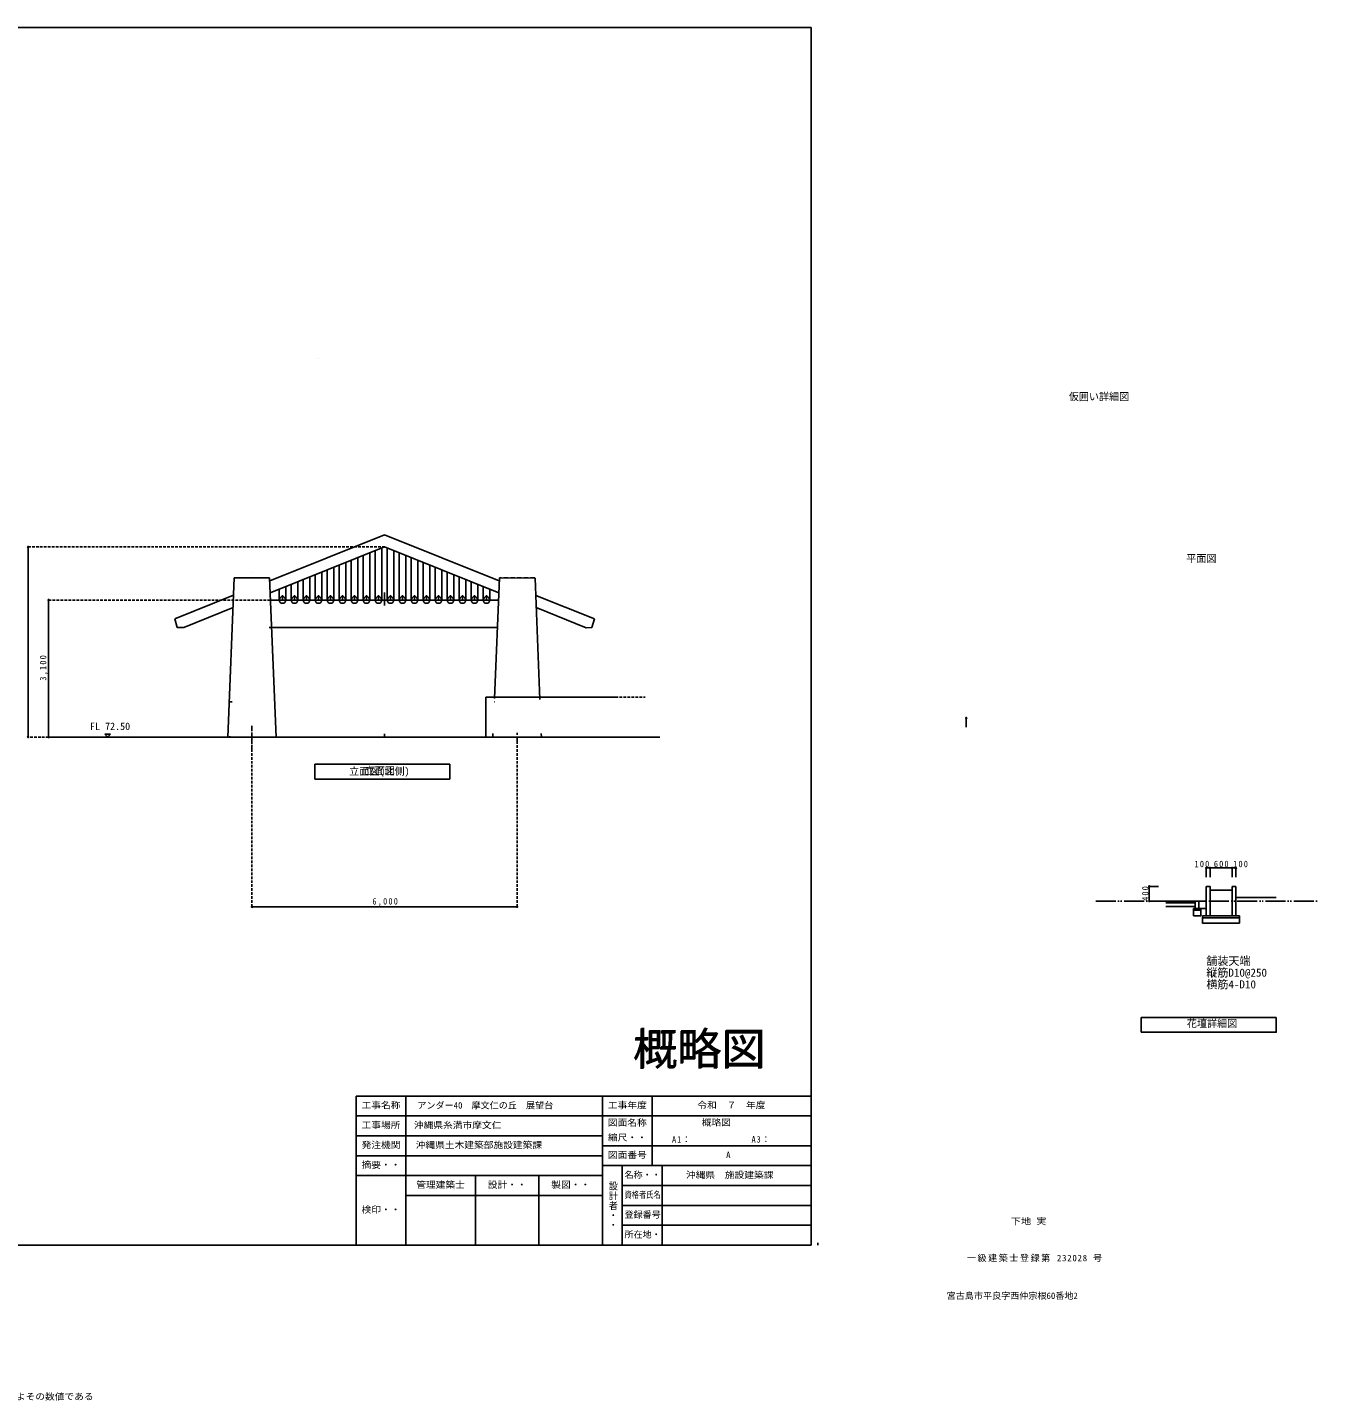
# Model space of a CAD drawing. Units: millimetres at full size, sheet at 1:50, with parts at other scales. Extents: x -203252 to 31334, y -69111 to 25373.
# Drawn here: x 2139 to 31334, y -17365 to 13700 of the extents above; entities that cross this region are included whole.
import ezdxf
from ezdxf.enums import TextEntityAlignment as Align

# ---------------------------------------------------------------- set-up
doc = ezdxf.new("R2010")
doc.units = ezdxf.units.MM
doc.header["$LTSCALE"] = 50
doc.header["$PDMODE"] = 32
doc.header["$PDSIZE"] = 25
for name, pattern in [('DASHED1', [1.8, 1.2, -0.6]), ('DASHED2', [3, 2, -1]), ('DOUBLE_CHAIN2', [12.8, 9, -1, 0.6, -0.6, 0.6, -1])]:
    doc.linetypes.add(name, pattern=pattern)
for name, color, linetype in [('2-A', 7, 'Continuous'), ('6-1', 7, 'Continuous'), ('F-1', 7, 'Continuous'), ('F-2', 7, 'Continuous')]:
    doc.layers.add(name, color=color, linetype=linetype)
doc.styles.add('@ＭＳ ゴシック', font='')
doc.styles.add('ＭＳ ゴシック', font='')
doc.styles.get('@ＭＳ ゴシック').set_extended_font_data('@MS Gothic')
doc.styles.get('ＭＳ ゴシック').set_extended_font_data('MS Gothic')

msp = doc.modelspace()

# ---------------------------------------------------------------- linework, layer by layer
at = {"layer": '2-A'}
for p, q in [((8716.13, 6205.12), (8718.62, 6206.75)), ((10220.06, 2219.75), (7622.79, 1180.92)), ((10220.06, 2219.75), (12817.32, 1180.92)), ((2152.7, -2353.48), (2152.7, 1946.52)), ((10220.06, 1946.52), (7633.99, 912.17)), ((10159.16, 746.52), (10159.16, 1922.16)), ((10202.95, 1939.34), (10202.95, 1943.99)), ((10220.06, 1941.88), (10220.06, 1946.52)), ((10220.06, 1946.52), (12806.12, 912.17)), ((10280.63, 746.52), (10280.63, 1922.29)), ((9344.73, 746.52), (9344.73, 1596.42)), ((9466.21, 746.52), (9466.21, 1645)), ((9616.21, 746.52), (9616.21, 1705)), ((9737.68, 746.52), (9737.68, 1753.58)), ((9887.68, 746.52), (9887.68, 1813.58)), ((10009.16, 746.52), (10009.16, 1862.17)), ((10430.63, 746.52), (10430.63, 1862.3)), ((10552.1, 746.52), (10552.1, 1813.71)), ((10702.1, 746.52), (10702.1, 1753.71)), ((10823.58, 746.52), (10823.58, 1705.13)), ((10973.58, 746.52), (10973.58, 1645.13)), ((11095.05, 746.52), (11095.05, 1596.55)), ((6670.06, -2353.48), (6820.06, 1246.52)), ((6820.06, 1246.52), (7620.06, 1246.52)), ((7770.06, -2353.48), (7620.06, 1246.52)), ((8530.31, 746.52), (8530.31, 1270.67)), ((8651.79, 746.52), (8651.79, 1319.26)), ((8801.79, 746.52), (8801.79, 1379.25)), ((8923.26, 746.52), (8923.26, 1427.84)), ((9073.26, 746.52), (9073.26, 1487.83)), ((9194.73, 746.52), (9194.73, 1536.42)), ((11245.05, 746.52), (11245.05, 1536.55)), ((11366.53, 746.52), (11366.53, 1487.96)), ((11516.53, 746.52), (11516.53, 1427.97)), ((11638, 746.52), (11638, 1379.38)), ((11788, 746.52), (11788, 1319.39)), ((11909.47, 746.52), (11909.47, 1270.8)), ((12706.5, -1478.79), (12820.06, 1246.52)), ((12820.06, 1246.52), (13625.81, 1241.78)), ((7837.36, 746.52), (7837.36, 993.51)), ((7987.36, 746.52), (7987.36, 1053.51)), ((8108.84, 746.52), (8108.84, 1102.09)), ((8258.84, 746.52), (8258.84, 1162.09)), ((8380.31, 746.52), (8380.31, 1210.67)), ((12059.47, 746.52), (12059.47, 1210.81)), ((12180.95, 746.52), (12180.95, 1162.22)), ((12330.95, 746.52), (12330.95, 1102.22)), ((12452.42, 746.52), (12452.42, 1053.64)), ((12602.42, 746.52), (12602.42, 993.64)), ((13735.88, -1501.77), (13625.81, 1241.78)), ((2618, -2353.48), (2618, 746.52)), ((5471.23, 320.35), (6803.67, 853.29)), ((7640.89, 746.52), (12799.22, 746.52)), ((7912.36, 746.52), (7912.36, 856.18)), ((8183.84, 746.52), (8183.84, 856.18)), ((8455.31, 746.52), (8455.31, 856.18)), ((8726.79, 746.52), (8726.79, 856.18)), ((8998.26, 746.52), (8998.26, 856.18)), ((9269.73, 746.52), (9269.73, 856.18)), ((9541.21, 746.52), (9541.21, 856.18)), ((9812.68, 746.52), (9812.68, 856.18)), ((10084.16, 746.52), (10084.16, 856.18)), ((10220.06, 622.16), (10220.06, 916.51)), ((10220.06, 746.52), (10220.06, 753.34)), ((10355.63, 746.52), (10355.63, 856.18)), ((10627.1, 746.52), (10627.1, 856.18)), ((10898.58, 746.52), (10898.58, 856.18)), ((11170.05, 746.52), (11170.05, 856.18)), ((11441.53, 746.52), (11441.53, 856.18)), ((11713, 746.52), (11713, 856.18)), ((11984.47, 746.52), (11984.47, 856.18)), ((12255.95, 746.52), (12255.95, 856.18)), ((12527.42, 746.52), (12527.42, 856.18)), ((14968.88, 320.35), (13641.47, 851.28)), ((5471.23, 320.35), (5529.56, 128.28)), ((5674.13, 128.28), (6792.09, 575.43)), ((14784.86, 120.73), (13652.61, 573.59)), ((14968.88, 320.35), (14910.55, 128.28)), ((5529.56, 128.02), (5529.56, 128.01)), ((12773.46, 128.28), (7666.65, 128.28)), ((14784.86, 120.73), (14910.55, 128.28)), ((12515.09, -1450.91), (15461.06, -1450.91)), ((12515.09, -1450.91), (12515.09, -1686.3)), ((6707.09, -1553.48), (6769.48, -1553.48)), ((12515.09, -1553.48), (12515.09, -2350.91)), ((12708.41, -1553.48), (12712.3, -1553.48)), ((2618, -2353.48), (4621.48, -2353.48)), ((3865.09, -2353.48), (7557.09, -2353.48)), ((3951.22, -2353.48), (3886.98, -2289.24)), ((4015.46, -2289.24), (3886.98, -2289.24)), ((3951.22, -2353.48), (4015.46, -2289.24)), ((3966.27, -2338.42), (3976.22, -2328.48)), ((6707.09, -2353.48), (6707.19, -2344.21)), ((6707.09, -2353.48), (16452.85, -2353.48)), ((6721.48, -2365.06), (6721.48, -2334.13)), ((6721.48, -2353.48), (13721.48, -2353.48)), ((7607.09, -2353.48), (7157.09, -2353.48)), ((10220.06, -2353.48), (10220.06, -2279.68)), ((12670.06, -2353.48), (12673.29, -2275.75)), ((13721.48, -2353.48), (13807.18, -2353.48)), ((13770.06, -2353.48), (13766.93, -2275.66)), ((15579.13, -2353.48), (15821.48, -2353.48)), ((7220.06, -6195.76), (13220.06, -6195.76))]:
    msp.add_line(p, q, dxfattribs=at)
at = {"layer": '2-A', "linetype": 'DASHED1'}
for p, q in [((2152.7, 1946.52), (10220.06, 1946.52)), ((2618, 746.52), (7640.89, 746.52)), ((7609.96, 128.28), (12794.81, 128.28)), ((15448.16, -1450.91), (16118.82, -1450.91)), ((2618, -2353.48), (2152.7, -2353.48)), ((7220.06, -6195.76), (7220.06, -2353.48)), ((13220.06, -6195.76), (13220.06, -2353.48))]:
    msp.add_line(p, q, dxfattribs=at)
at = {"layer": '2-A', "linetype": 'DASHED2'}
for p, q in [((7620.06, 1246.52), (6820.06, 1246.52)), ((7220.06, 1360.36), (7220.06, 1360.44)), ((7220.06, 1239.38), (7220.06, 1256.06)), ((13620.06, 1246.52), (12820.06, 1246.52)), ((12515.09, -1450.91), (15448.16, -1450.91)), ((12515.09, -2350.91), (12515.09, -1450.91)), ((7220.06, -2353.48), (7220.06, -2059.24)), ((7220.06, -2118.56), (7220.06, -2618.56)), ((6820.06, -2353.48), (7620.06, -2353.48)), ((12820.06, -2353.48), (13620.06, -2353.48)), ((13220.06, -2456.87), (13220.06, -2257.21))]:
    msp.add_line(p, q, dxfattribs=at)
at = {"layer": '2-A'}
for points in [[(5674.13, 128.28), (5529.56, 128.28), (5529.56, 128.1)], [(6707.09, -2353.48), (7157.09, -2353.48), (6757.09, -2353.48)]]:
    msp.add_lwpolyline(points, dxfattribs=at)
for centre in [(7912.36, 746.52), (8183.84, 746.52), (8455.31, 746.52), (8726.79, 746.52), (8998.26, 746.52), (9269.73, 746.52), (9541.21, 746.52), (9812.68, 746.52), (10084.16, 746.52), (10355.63, 746.52), (10627.1, 746.52), (10898.58, 746.52), (11170.05, 746.52), (11441.53, 746.52), (11713, 746.52), (11984.47, 746.52), (12255.95, 746.52), (12527.42, 746.52)]:
    msp.add_circle(centre, 75, dxfattribs=at)
at = {"layer": '2-A', "color": 2}
for p in [(2152.7, 1946.52), (2618, 746.52), (2152.7, -2353.48), (2618, -2353.48), (7220.06, -6195.76), (13220.06, -6195.76)]:
    msp.add_point(p, dxfattribs=at)
at = {"layer": '6-1'}
for p, q in [((23384.66, -1922.49), (23384.66, -2130.82)), ((8640.09, -2967.67), (8640.09, -3303.66)), ((11695.73, -2967.67), (8640.09, -2967.67)), ((28817.25, -5315.43), (28817.25, -5523.77)), ((28817.25, -5315.43), (28900.58, -5315.43)), ((28900.58, -5315.43), (28900.58, -5523.77)), ((28900.58, -5315.43), (29400.58, -5315.43)), ((29400.58, -5315.43), (29400.58, -5523.77)), ((29400.58, -5315.43), (29483.92, -5315.43)), ((29483.92, -5315.43), (29483.92, -5523.77)), ((27525.58, -5732.1), (27733.92, -5732.1)), ((27525.58, -6065.43), (27525.58, -5732.1)), ((28817.25, -5732.1), (28817.25, -6398.77)), ((28900.58, -5815.43), (29400.58, -5815.43)), ((29400.58, -5732.1), (29483.92, -5732.1)), ((29400.58, -5732.1), (29400.58, -6398.77)), ((29483.92, -5732.1), (29483.92, -6398.77)), ((27525.58, -6065.43), (27733.92, -6065.43)), ((27900.58, -6065.43), (28567.25, -6065.43)), ((27900.58, -6107.1), (28567.25, -6107.1)), ((27900.58, -6190.43), (28567.25, -6190.43)), ((28567.25, -6065.43), (28567.25, -6232.1)), ((28567.25, -6065.43), (28817.25, -6065.43)), ((28650.58, -6065.43), (28650.58, -6232.1)), ((29483.92, -5982.1), (30400.58, -5982.1)), ((28525.58, -6232.1), (28525.58, -6398.77)), ((28525.58, -6232.1), (28692.25, -6232.1)), ((28525.58, -6273.77), (28692.25, -6273.77)), ((28525.58, -6398.77), (28692.25, -6398.77)), ((28692.25, -6232.1), (28692.25, -6398.77)), ((28692.25, -6232.1), (28817.25, -6232.1)), ((28733.92, -6398.77), (29567.25, -6398.77)), ((28733.92, -6440.43), (29567.25, -6440.43)), ((29567.25, -6398.77), (29567.25, -6565.43)), ((27342.49, -8696.38), (27342.49, -9032.37)), ((30398.13, -8696.38), (27342.49, -8696.38))]:
    msp.add_line(p, q, dxfattribs=at)
at = {"layer": '6-1', "linetype": 'DOUBLE_CHAIN2'}
msp.add_line((26317.25, -6065.43), (31334.26, -6065.43), dxfattribs=at)
at = {"layer": '6-1'}
for points in [[(8640.09, -3303.66), (11695.73, -3303.66), (11695.73, -2967.67)], [(28817.25, -5732.1), (28900.58, -5732.1), (28900.58, -6398.77)], [(28733.92, -6398.77), (28733.92, -6565.43), (29567.25, -6565.43)], [(27342.49, -9032.37), (30398.13, -9032.37), (30398.13, -8696.38)]]:
    msp.add_lwpolyline(points, dxfattribs=at)
at = {"layer": '6-1', "color": 2}
for p in [(23384.66, -1922.49), (28817.25, -5315.43), (28900.58, -5315.43), (29400.58, -5315.43), (29483.92, -5315.43), (27525.58, -5732.1), (27525.58, -6065.43)]:
    msp.add_point(p, dxfattribs=at)
at = {"layer": 'F-1'}
msp.add_line((20025, -13800), (20025, -13850), dxfattribs=at)
at = {"layer": 'F-2', "color": 6}
for p, q in [((-19125, 13700), (19875, 13700)), ((19875, 13700), (19875, -13850)), ((9575, -10475), (9575, -13850)), ((9575, -10475), (19875, -10475)), ((10700, -10475), (10700, -13850)), ((15150, -10475), (15150, -13850)), ((16275, -10475), (16275, -12050)), ((9575, -10925), (19875, -10925)), ((9575, -11375), (15150, -11375)), ((15150, -11600), (19875, -11600)), ((9575, -11825), (15150, -11825)), ((15150, -12050), (19875, -12050)), ((15600, -12050), (15600, -13850)), ((16500, -12050), (16500, -13850)), ((9575, -12275), (15150, -12275)), ((12275, -12275), (12275, -13850)), ((13712.5, -13850), (13712.5, -12275)), ((10700, -12725), (15150, -12725)), ((15600, -12500), (19875, -12500)), ((15600, -12950), (19875, -12950)), ((15600, -13400), (19875, -13400)), ((-19125, -13850), (19875, -13850))]:
    msp.add_line(p, q, dxfattribs=at)

# ---------------------------------------------------------------- texts
at = {"layer": '2-A', "color": 2, "style": 'ＭＳ ゴシック'}
for p in [(15837.35, -10002.51), (15855.71, -9985.56)]:
    msp.add_text('概略図', height=733.1, dxfattribs=at).set_placement(p, align=Align.BOTTOM_LEFT)
at = {"layer": '2-A', "style": 'ＭＳ ゴシック', "width": 1.1}
msp.add_text('※寸法についてはおおよその数値である', height=146.6, dxfattribs=at).set_placement((-322.73, -17392.14), align=Align.BOTTOM_LEFT)
at = {"layer": '2-A', "insert": (2603, -1078.48), "char_height": 146.6, "attachment_point": 7, "rotation": 90, "style": 'ＭＳ ゴシック'}
msp.add_mtext('\\T1.28;\\W0.9;3,100', dxfattribs=at)
at = {"layer": '2-A', "insert": (9945.06, -6180.76), "char_height": 146.6, "attachment_point": 7, "style": 'ＭＳ ゴシック'}
msp.add_mtext('\\T1.28;\\W0.9;6,000', dxfattribs=at)
at = {"layer": '6-1', "color": 2, "style": 'ＭＳ ゴシック'}
for s, p in [('仮囲い詳細図', (25704.66, 5214.08)), ('平面図', (28363.24, 1553.75)), ('FL 72.50', (3554.39, -2244.21)), ('立面図(北側)', (9420.13, -3260.29)), ('立面図', (9770.63, -3250.34)), ('花壇詳細図', (28377.43, -8967.44))]:
    msp.add_text(s, height=167, dxfattribs=at).set_placement(p, align=Align.BOTTOM_LEFT)
at = {"layer": '6-1', "style": 'ＭＳ ゴシック'}
for s, p in [('舗装天端', (28817.25, -7565.43)), ('縦筋D10@250', (28817.25, -7830.43)), ('横筋4-D10', (28817.25, -8095.43))]:
    msp.add_text(s, height=183.3, dxfattribs=at).set_placement(p, align=Align.BOTTOM_LEFT)
at = {"layer": '6-1', "char_height": 146.6, "attachment_point": 7, "style": 'ＭＳ ゴシック'}
for s, insert in [('\\T1.27;\\W0.9;100', (28550.58, -5300.43)), ('\\T1.27;\\W0.9;600', (28988.08, -5300.43)), ('\\T1.27;\\W0.9;100', (29425.58, -5300.43))]:
    msp.add_mtext(s, dxfattribs=dict(at, insert=insert))
at = {"layer": '6-1', "insert": (27510.58, -6061.27), "char_height": 146.6, "attachment_point": 7, "rotation": 90, "style": 'ＭＳ ゴシック'}
msp.add_mtext('\\T1.27;\\W0.9;400', dxfattribs=at)
at = {"layer": 'F-2', "style": 'ＭＳ ゴシック'}
for s, width, p in [('工事名称', 1.1, (9700, -10800)), ('工事年度', 1.1, (15275, -10800)), ('令和\u3000７\u3000年度', 1.1, (17300, -10800)), ('工事場所', 1.1, (9700, -11250)), ('沖縄県糸満市摩文仁', 1.1, (10884.87, -11252.32)), ('図面名称', 1.1, (15275, -11193.75)), ('概略図', 1.1, (17398.42, -11192.29)), ('発注機関', 1.1, (9700, -11700)), ('沖縄県土木建築部施設建築課', 1.1, (10925, -11700)), ('縮尺・・', 1.1, (15275, -11531.25)), ('図面番号', 1.1, (15275, -11925)), ('摘要・・', 1.1, (9700, -12150)), ('管理建築士', 1.1, (10937.5, -12600)), ('設計・・', 1.1, (12556.25, -12600)), ('製図・・', 1.1, (13993.75, -12600)), ('沖縄県\u3000施設建築課', 1.1, (17041.43, -12377.18)), ('資格者氏名', 0.8, (15650, -12825)), ('検印・・', 1.1, (9700, -13162.5)), ('下地 実', 1.15, (24393.83, -13425.36))]:
    msp.add_text(s, height=146.6, dxfattribs=dict(at, width=width)).set_placement(p, align=Align.BOTTOM_LEFT)
for s, p in [('アンダー40\u3000摩文仁の丘\u3000展望台\u3000', (10962.9, -10803.6)), ('A', (17950, -11925)), ('名称・・', (15650, -12375)), ('登録番号', (15650, -13275)), ('所在地・', (15650, -13725)), ('宮古島市平良字西仲宗根60番地2', (22943.1, -15111.55))]:
    msp.add_text(s, height=146.6, dxfattribs=at).set_placement(p, align=Align.BOTTOM_LEFT)
at = {"layer": 'F-2', "style": '@ＭＳ ゴシック', "width": 1.1}
msp.add_text('設計者・・', height=146.6, rotation=270, dxfattribs=at).set_placement((15275, -12400), align=Align.BOTTOM_LEFT)
at = {"layer": 'F-2', "char_height": 146.6, "attachment_point": 7, "style": 'ＭＳ ゴシック'}
for s, insert in [('\\T1.2;\\W0.95;A1：', (16725, -11531.25)), ('\\T1.2;\\W0.95;A3：', (18525, -11531.25)), ('\\T1.17;一級建築士登録第\\~232028\\~号', (23398.83, -14230.47))]:
    msp.add_mtext(s, dxfattribs=dict(at, insert=insert))

doc.saveas('drawing.dxf')
